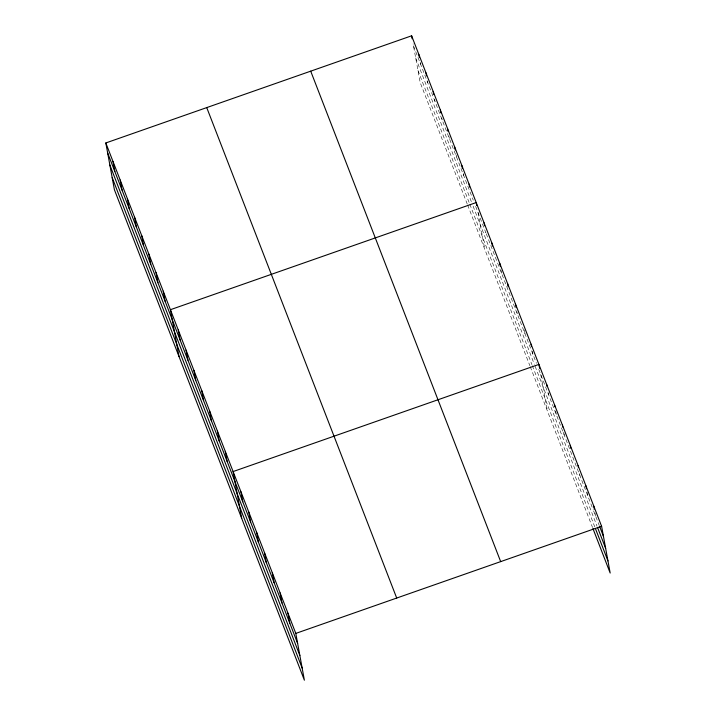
<?xml version="1.0" encoding="UTF-8"?>
<svg xmlns="http://www.w3.org/2000/svg" width="716" height="716" viewBox="0 0 716 716"><rect width="100%" height="100%" fill="white"/><g stroke="black" fill="none" stroke-linecap="round" stroke-linejoin="round"><path stroke-width="0.54" stroke-dasharray="3.58 2.69" d="M413.454 45.806L473.258 200.203M475.648 206.387L485.878 232.79L485.511 230.785M486.271 233.801L536.427 363.28M538.772 369.349L593.233 509.953M593.627 510.964L599.113 525.132M415.683 57.942L471.504 202.055M473.097 206.172L534.342 364.292M535.129 366.315L597.037 526.144M417.974 70.454L469.41 203.237M469.812 204.266L531.934 364.659M532.328 365.67L595.023 527.522M467.253 204.06L420.202 82.591L413.087 43.801M467.655 205.089L529.858 365.679M530.243 366.69L592.544 527.522M595.041 513.023L595.587 516.021M587.022 491.794L587.755 495.794M579.548 473.562L579.915 475.558M563.689 432.097L564.244 435.104M555.67 410.868L556.404 414.868M548.205 392.637L548.572 394.641M540.732 374.405L547.489 411.199M532.346 351.171L532.901 354.178M524.327 329.942L525.061 333.942M516.862 311.711L517.229 313.715M501.003 270.254L501.549 273.252M478.046 212.562L484.795 249.347M463.324 173.505L463.691 175.501M456.146 154.969L456.513 156.974M448.968 136.443L449.335 138.448M441.79 117.916L442.157 119.921M434.621 99.39L434.988 101.395M427.443 80.863L427.81 82.859M420.265 62.337L420.632 64.333"/><path stroke-width="1.07" d="M105.825 142.958L295.798 633.409L304.381 680.2L114.408 189.749L105.825 142.958L411.619 35.8L601.592 526.251L610.175 573.042L592.938 528.533M295.798 633.409L601.592 526.251M599.507 526.144L603.427 536.257M597.815 528.166L605.655 548.393M595.408 528.533L607.947 560.905M310.708 71.161L500.672 561.612M206.736 107.597L396.709 598.048M107.66 152.964L297.632 643.415M109.888 165.101L299.861 655.552M112.188 177.613L302.152 668.064M593.752 506.015L594.307 509.022M585.912 485.788L586.467 488.786M578.081 465.552L578.447 467.557M570.24 445.325L570.795 448.323M562.409 425.098L562.776 427.094M554.569 404.862L554.936 406.867M546.738 384.635L547.105 386.631M539.631 368.4L538.897 364.399L233.103 471.558L241.695 518.348M531.057 344.172L531.433 346.168M515.386 303.709L516.12 307.71M507.555 283.473L508.1 286.481M499.714 263.246L500.269 266.245M491.883 243.01L492.429 246.018M484.043 222.783L484.598 225.782M476.758 205.555L476.212 202.556L170.417 309.706L179 356.505M469.034 184.021L469.58 187.028M461.856 165.494L462.402 168.502M454.678 146.968L455.233 149.966M447.5 128.441L448.055 131.44M440.322 109.915L440.877 112.913M433.144 91.388L433.699 94.387M425.975 72.853L426.521 75.86M418.797 54.327L419.343 57.334M411.619 35.8L412.165 38.798M287.957 613.173L289.792 623.18M280.117 592.946L281.961 602.953M272.286 572.711L274.121 582.717M264.446 552.483L266.289 562.49M256.614 532.248L258.449 542.254M248.774 512.021L250.609 522.027M240.943 491.785L242.778 501.791M225.272 451.331L227.106 461.337M217.431 431.095L219.266 441.101M209.591 410.868L211.435 420.874M201.76 390.632L203.595 400.638M193.92 370.405L195.754 380.411M186.088 350.169L187.923 360.175M178.248 329.942L180.083 339.948M163.239 291.179L165.074 301.185M156.061 272.653L157.896 282.659M148.883 254.126L150.718 264.132M141.705 235.6L143.54 245.606M134.527 217.064L136.371 227.07M127.35 198.538L129.193 208.544M120.181 180.011L122.015 190.017M113.003 161.485L114.837 171.491"/></g></svg>
